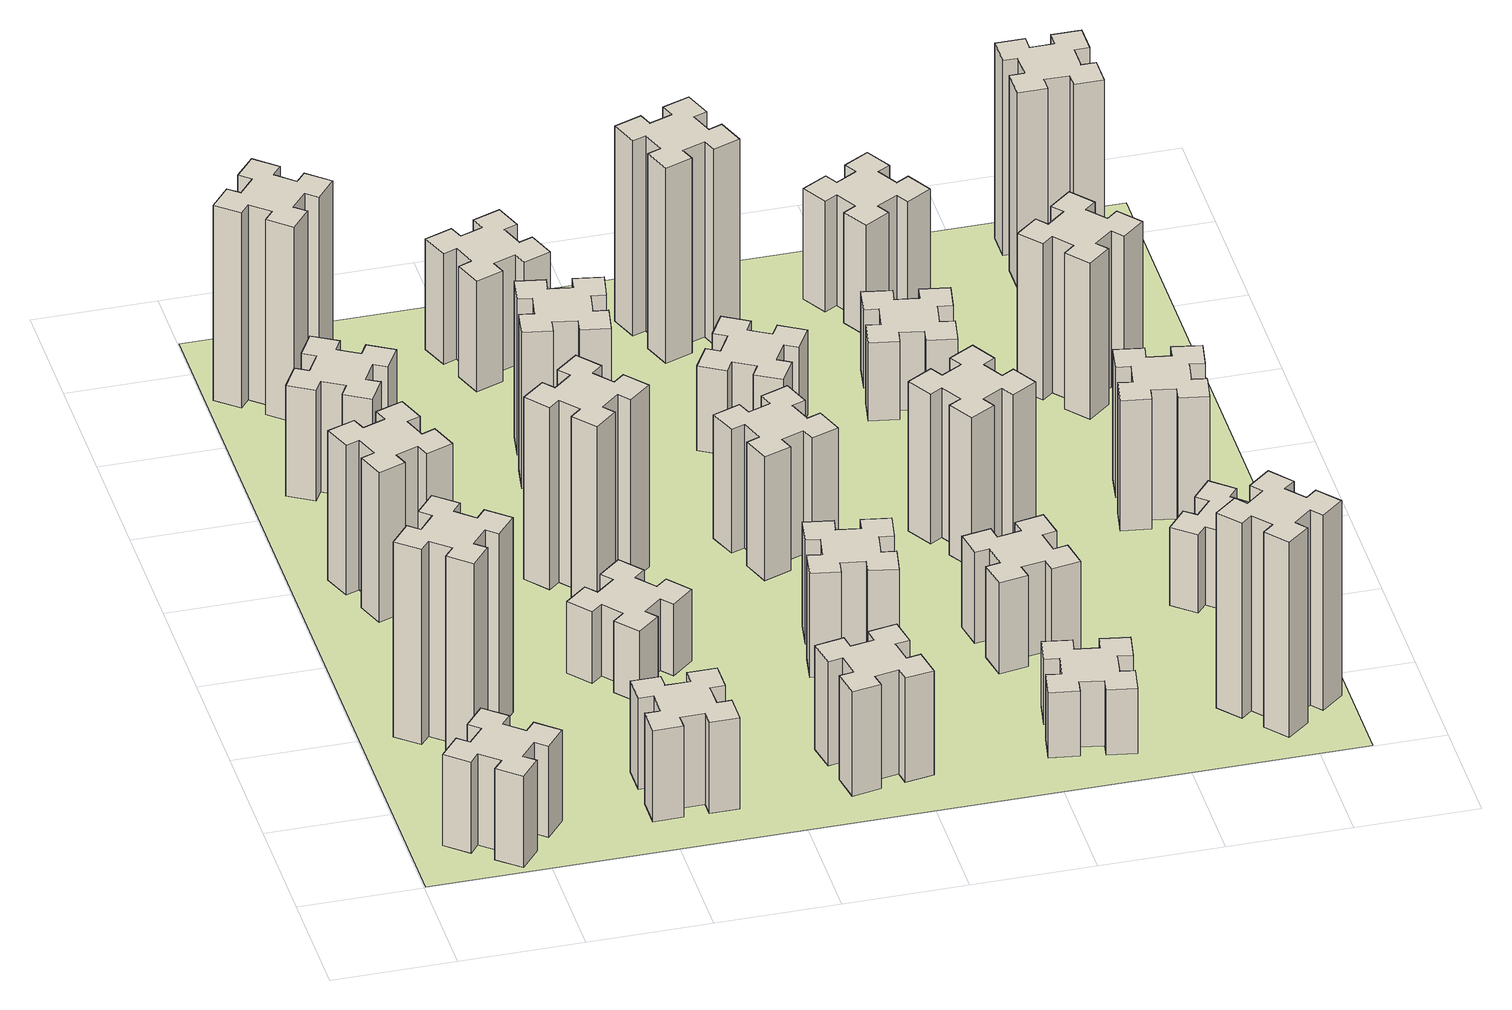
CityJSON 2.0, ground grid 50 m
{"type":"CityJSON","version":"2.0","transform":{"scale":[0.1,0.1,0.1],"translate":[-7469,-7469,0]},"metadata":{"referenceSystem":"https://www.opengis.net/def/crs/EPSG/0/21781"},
"CityObjects":{
"building1":{"type":"Building","attributes":{"class":"1000","function":"1000","usage":"1000","yearOfConstruction":2016,"roofType":"1000","measuredHeight":42,"storeysAboveGround":30,"storeysBelowGround":0},"geometry":[{"type":"Solid","lod":"1","boundaries":[[[[0,1,2,3,4,5,6,7,8,9,10,11,12,13,14,15,16,17,18,19]],[[17,16,20,21]],[[16,15,22,20]],[[15,14,23,22]],[[14,13,24,23]],[[13,12,25,24]],[[12,11,26,25]],[[11,10,27,26]],[[10,9,28,27]],[[9,8,29,28]],[[8,7,30,29]],[[7,6,31,30]],[[6,5,32,31]],[[5,4,33,32]],[[4,3,34,33]],[[3,2,35,34]],[[2,1,36,35]],[[1,0,37,36]],[[0,19,38,37]],[[19,18,39,38]],[[18,17,21,39]],[[24,25,26,27,28,29,30,31,32,33,34,35,36,37,38,39,21,20,22,23]]]]}]},
"building2":{"type":"Building","attributes":{"class":"1000","function":"1000","usage":"1000","yearOfConstruction":2016,"roofType":"1000","measuredHeight":90,"storeysAboveGround":30,"storeysBelowGround":0},"geometry":[{"type":"Solid","lod":"1","boundaries":[[[[40,41,42,43,44,45,46,47,48,49,50,51,52,53,54,55,56,57,58,59]],[[57,56,60,61]],[[56,55,62,60]],[[55,54,63,62]],[[54,53,64,63]],[[53,52,65,64]],[[52,51,66,65]],[[51,50,67,66]],[[50,49,68,67]],[[49,48,69,68]],[[48,47,70,69]],[[47,46,71,70]],[[46,45,72,71]],[[45,44,73,72]],[[44,43,74,73]],[[43,42,75,74]],[[42,41,76,75]],[[41,40,77,76]],[[40,59,78,77]],[[59,58,79,78]],[[58,57,61,79]],[[64,65,66,67,68,69,70,71,72,73,74,75,76,77,78,79,61,60,62,63]]]]}]},
"building3":{"type":"Building","attributes":{"class":"1000","function":"1000","usage":"1000","yearOfConstruction":2016,"roofType":"1000","measuredHeight":69,"storeysAboveGround":30,"storeysBelowGround":0},"geometry":[{"type":"Solid","lod":"1","boundaries":[[[[80,81,82,83,84,85,86,87,88,89,90,91,92,93,94,95,96,97,98,99]],[[97,96,100,101]],[[96,95,102,100]],[[95,94,103,102]],[[94,93,104,103]],[[93,92,105,104]],[[92,91,106,105]],[[91,90,107,106]],[[90,89,108,107]],[[89,88,109,108]],[[88,87,110,109]],[[87,86,111,110]],[[86,85,112,111]],[[85,84,113,112]],[[84,83,114,113]],[[83,82,115,114]],[[82,81,116,115]],[[81,80,117,116]],[[80,99,118,117]],[[99,98,119,118]],[[98,97,101,119]],[[104,105,106,107,108,109,110,111,112,113,114,115,116,117,118,119,101,100,102,103]]]]}]},
"building4":{"type":"Building","attributes":{"class":"1000","function":"1000","usage":"1000","yearOfConstruction":2016,"roofType":"1000","measuredHeight":51,"storeysAboveGround":30,"storeysBelowGround":0},"geometry":[{"type":"Solid","lod":"1","boundaries":[[[[120,121,122,123,124,125,126,127,128,129,130,131,132,133,134,135,136,137,138,139]],[[137,136,140,141]],[[136,135,142,140]],[[135,134,143,142]],[[134,133,144,143]],[[133,132,145,144]],[[132,131,146,145]],[[131,130,147,146]],[[130,129,148,147]],[[129,128,149,148]],[[128,127,150,149]],[[127,126,151,150]],[[126,125,152,151]],[[125,124,153,152]],[[124,123,154,153]],[[123,122,155,154]],[[122,121,156,155]],[[121,120,157,156]],[[120,139,158,157]],[[139,138,159,158]],[[138,137,141,159]],[[144,145,146,147,148,149,150,151,152,153,154,155,156,157,158,159,141,140,142,143]]]]}]},
"building5":{"type":"Building","attributes":{"class":"1000","function":"1000","usage":"1000","yearOfConstruction":2016,"roofType":"1000","measuredHeight":42,"storeysAboveGround":30,"storeysBelowGround":0},"geometry":[{"type":"Solid","lod":"1","boundaries":[[[[160,161,162,163,164,165,166,167,168,169,170,171,172,173,174,175,176,177,178,179]],[[177,176,180,181]],[[176,175,182,180]],[[175,174,183,182]],[[174,173,184,183]],[[173,172,185,184]],[[172,171,186,185]],[[171,170,187,186]],[[170,169,188,187]],[[169,168,189,188]],[[168,167,190,189]],[[167,166,191,190]],[[166,165,192,191]],[[165,164,193,192]],[[164,163,194,193]],[[163,162,195,194]],[[162,161,196,195]],[[161,160,197,196]],[[160,179,198,197]],[[179,178,199,198]],[[178,177,181,199]],[[184,185,186,187,188,189,190,191,192,193,194,195,196,197,198,199,181,180,182,183]]]]}]},
"building6":{"type":"Building","attributes":{"class":"1000","function":"1000","usage":"1000","yearOfConstruction":2016,"roofType":"1000","measuredHeight":90,"storeysAboveGround":30,"storeysBelowGround":0},"geometry":[{"type":"Solid","lod":"1","boundaries":[[[[200,201,202,203,204,205,206,207,208,209,210,211,212,213,214,215,216,217,218,219]],[[217,216,220,221]],[[216,215,222,220]],[[215,214,223,222]],[[214,213,224,223]],[[213,212,225,224]],[[212,211,226,225]],[[211,210,227,226]],[[210,209,228,227]],[[209,208,229,228]],[[208,207,230,229]],[[207,206,231,230]],[[206,205,232,231]],[[205,204,233,232]],[[204,203,234,233]],[[203,202,235,234]],[[202,201,236,235]],[[201,200,237,236]],[[200,219,238,237]],[[219,218,239,238]],[[218,217,221,239]],[[224,225,226,227,228,229,230,231,232,233,234,235,236,237,238,239,221,220,222,223]]]]}]},
"building7":{"type":"Building","attributes":{"class":"1000","function":"1000","usage":"1000","yearOfConstruction":2016,"roofType":"1000","measuredHeight":33,"storeysAboveGround":30,"storeysBelowGround":0},"geometry":[{"type":"Solid","lod":"1","boundaries":[[[[240,241,242,243,244,245,246,247,248,249,250,251,252,253,254,255,256,257,258,259]],[[257,256,260,261]],[[256,255,262,260]],[[255,254,263,262]],[[254,253,264,263]],[[253,252,265,264]],[[252,251,266,265]],[[251,250,267,266]],[[250,249,268,267]],[[249,248,269,268]],[[248,247,270,269]],[[247,246,271,270]],[[246,245,272,271]],[[245,244,273,272]],[[244,243,274,273]],[[243,242,275,274]],[[242,241,276,275]],[[241,240,277,276]],[[240,259,278,277]],[[259,258,279,278]],[[258,257,261,279]],[[264,265,266,267,268,269,270,271,272,273,274,275,276,277,278,279,261,260,262,263]]]]}]},
"building8":{"type":"Building","attributes":{"class":"1000","function":"1000","usage":"1000","yearOfConstruction":2016,"roofType":"1000","measuredHeight":84,"storeysAboveGround":30,"storeysBelowGround":0},"geometry":[{"type":"Solid","lod":"1","boundaries":[[[[280,281,282,283,284,285,286,287,288,289,290,291,292,293,294,295,296,297,298,299]],[[297,296,300,301]],[[296,295,302,300]],[[295,294,303,302]],[[294,293,304,303]],[[293,292,305,304]],[[292,291,306,305]],[[291,290,307,306]],[[290,289,308,307]],[[289,288,309,308]],[[288,287,310,309]],[[287,286,311,310]],[[286,285,312,311]],[[285,284,313,312]],[[284,283,314,313]],[[283,282,315,314]],[[282,281,316,315]],[[281,280,317,316]],[[280,299,318,317]],[[299,298,319,318]],[[298,297,301,319]],[[304,305,306,307,308,309,310,311,312,313,314,315,316,317,318,319,301,300,302,303]]]]}]},
"building9":{"type":"Building","attributes":{"class":"1000","function":"1000","usage":"1000","yearOfConstruction":2016,"roofType":"1000","measuredHeight":48,"storeysAboveGround":30,"storeysBelowGround":0},"geometry":[{"type":"Solid","lod":"1","boundaries":[[[[320,321,322,323,324,325,326,327,328,329,330,331,332,333,334,335,336,337,338,339]],[[337,336,340,341]],[[336,335,342,340]],[[335,334,343,342]],[[334,333,344,343]],[[333,332,345,344]],[[332,331,346,345]],[[331,330,347,346]],[[330,329,348,347]],[[329,328,349,348]],[[328,327,350,349]],[[327,326,351,350]],[[326,325,352,351]],[[325,324,353,352]],[[324,323,354,353]],[[323,322,355,354]],[[322,321,356,355]],[[321,320,357,356]],[[320,339,358,357]],[[339,338,359,358]],[[338,337,341,359]],[[344,345,346,347,348,349,350,351,352,353,354,355,356,357,358,359,341,340,342,343]]]]}]},
"building10":{"type":"Building","attributes":{"class":"1000","function":"1000","usage":"1000","yearOfConstruction":2016,"roofType":"1000","measuredHeight":72,"storeysAboveGround":30,"storeysBelowGround":0},"geometry":[{"type":"Solid","lod":"1","boundaries":[[[[360,361,362,363,364,365,366,367,368,369,370,371,372,373,374,375,376,377,378,379]],[[377,376,380,381]],[[376,375,382,380]],[[375,374,383,382]],[[374,373,384,383]],[[373,372,385,384]],[[372,371,386,385]],[[371,370,387,386]],[[370,369,388,387]],[[369,368,389,388]],[[368,367,390,389]],[[367,366,391,390]],[[366,365,392,391]],[[365,364,393,392]],[[364,363,394,393]],[[363,362,395,394]],[[362,361,396,395]],[[361,360,397,396]],[[360,379,398,397]],[[379,378,399,398]],[[378,377,381,399]],[[384,385,386,387,388,389,390,391,392,393,394,395,396,397,398,399,381,380,382,383]]]]}]},
"building11":{"type":"Building","attributes":{"class":"1000","function":"1000","usage":"1000","yearOfConstruction":2016,"roofType":"1000","measuredHeight":51,"storeysAboveGround":30,"storeysBelowGround":0},"geometry":[{"type":"Solid","lod":"1","boundaries":[[[[400,401,402,403,404,405,406,407,408,409,410,411,412,413,414,415,416,417,418,419]],[[417,416,420,421]],[[416,415,422,420]],[[415,414,423,422]],[[414,413,424,423]],[[413,412,425,424]],[[412,411,426,425]],[[411,410,427,426]],[[410,409,428,427]],[[409,408,429,428]],[[408,407,430,429]],[[407,406,431,430]],[[406,405,432,431]],[[405,404,433,432]],[[404,403,434,433]],[[403,402,435,434]],[[402,401,436,435]],[[401,400,437,436]],[[400,419,438,437]],[[419,418,439,438]],[[418,417,421,439]],[[424,425,426,427,428,429,430,431,432,433,434,435,436,437,438,439,421,420,422,423]]]]}]},
"building12":{"type":"Building","attributes":{"class":"1000","function":"1000","usage":"1000","yearOfConstruction":2016,"roofType":"1000","measuredHeight":48,"storeysAboveGround":30,"storeysBelowGround":0},"geometry":[{"type":"Solid","lod":"1","boundaries":[[[[440,441,442,443,444,445,446,447,448,449,450,451,452,453,454,455,456,457,458,459]],[[457,456,460,461]],[[456,455,462,460]],[[455,454,463,462]],[[454,453,464,463]],[[453,452,465,464]],[[452,451,466,465]],[[451,450,467,466]],[[450,449,468,467]],[[449,448,469,468]],[[448,447,470,469]],[[447,446,471,470]],[[446,445,472,471]],[[445,444,473,472]],[[444,443,474,473]],[[443,442,475,474]],[[442,441,476,475]],[[441,440,477,476]],[[440,459,478,477]],[[459,458,479,478]],[[458,457,461,479]],[[464,465,466,467,468,469,470,471,472,473,474,475,476,477,478,479,461,460,462,463]]]]}]},
"building13":{"type":"Building","attributes":{"class":"1000","function":"1000","usage":"1000","yearOfConstruction":2016,"roofType":"1000","measuredHeight":57,"storeysAboveGround":30,"storeysBelowGround":0},"geometry":[{"type":"Solid","lod":"1","boundaries":[[[[480,481,482,483,484,485,486,487,488,489,490,491,492,493,494,495,496,497,498,499]],[[497,496,500,501]],[[496,495,502,500]],[[495,494,503,502]],[[494,493,504,503]],[[493,492,505,504]],[[492,491,506,505]],[[491,490,507,506]],[[490,489,508,507]],[[489,488,509,508]],[[488,487,510,509]],[[487,486,511,510]],[[486,485,512,511]],[[485,484,513,512]],[[484,483,514,513]],[[483,482,515,514]],[[482,481,516,515]],[[481,480,517,516]],[[480,499,518,517]],[[499,498,519,518]],[[498,497,501,519]],[[504,505,506,507,508,509,510,511,512,513,514,515,516,517,518,519,501,500,502,503]]]]}]},
"building14":{"type":"Building","attributes":{"class":"1000","function":"1000","usage":"1000","yearOfConstruction":2016,"roofType":"1000","measuredHeight":39,"storeysAboveGround":30,"storeysBelowGround":0},"geometry":[{"type":"Solid","lod":"1","boundaries":[[[[520,521,522,523,524,525,526,527,528,529,530,531,532,533,534,535,536,537,538,539]],[[537,536,540,541]],[[536,535,542,540]],[[535,534,543,542]],[[534,533,544,543]],[[533,532,545,544]],[[532,531,546,545]],[[531,530,547,546]],[[530,529,548,547]],[[529,528,549,548]],[[528,527,550,549]],[[527,526,551,550]],[[526,525,552,551]],[[525,524,553,552]],[[524,523,554,553]],[[523,522,555,554]],[[522,521,556,555]],[[521,520,557,556]],[[520,539,558,557]],[[539,538,559,558]],[[538,537,541,559]],[[544,545,546,547,548,549,550,551,552,553,554,555,556,557,558,559,541,540,542,543]]]]}]},
"building15":{"type":"Building","attributes":{"class":"1000","function":"1000","usage":"1000","yearOfConstruction":2016,"roofType":"1000","measuredHeight":30,"storeysAboveGround":30,"storeysBelowGround":0},"geometry":[{"type":"Solid","lod":"1","boundaries":[[[[560,561,562,563,564,565,566,567,568,569,570,571,572,573,574,575,576,577,578,579]],[[577,576,580,581]],[[576,575,582,580]],[[575,574,583,582]],[[574,573,584,583]],[[573,572,585,584]],[[572,571,586,585]],[[571,570,587,586]],[[570,569,588,587]],[[569,568,589,588]],[[568,567,590,589]],[[567,566,591,590]],[[566,565,592,591]],[[565,564,593,592]],[[564,563,594,593]],[[563,562,595,594]],[[562,561,596,595]],[[561,560,597,596]],[[560,579,598,597]],[[579,578,599,598]],[[578,577,581,599]],[[584,585,586,587,588,589,590,591,592,593,594,595,596,597,598,599,581,580,582,583]]]]}]},
"building16":{"type":"Building","attributes":{"class":"1000","function":"1000","usage":"1000","yearOfConstruction":2016,"roofType":"1000","measuredHeight":90,"storeysAboveGround":30,"storeysBelowGround":0},"geometry":[{"type":"Solid","lod":"1","boundaries":[[[[600,601,602,603,604,605,606,607,608,609,610,611,612,613,614,615,616,617,618,619]],[[617,616,620,621]],[[616,615,622,620]],[[615,614,623,622]],[[614,613,624,623]],[[613,612,625,624]],[[612,611,626,625]],[[611,610,627,626]],[[610,609,628,627]],[[609,608,629,628]],[[608,607,630,629]],[[607,606,631,630]],[[606,605,632,631]],[[605,604,633,632]],[[604,603,634,633]],[[603,602,635,634]],[[602,601,636,635]],[[601,600,637,636]],[[600,619,638,637]],[[619,618,639,638]],[[618,617,621,639]],[[624,625,626,627,628,629,630,631,632,633,634,635,636,637,638,639,621,620,622,623]]]]}]},
"building17":{"type":"Building","attributes":{"class":"1000","function":"1000","usage":"1000","yearOfConstruction":2016,"roofType":"1000","measuredHeight":42,"storeysAboveGround":30,"storeysBelowGround":0},"geometry":[{"type":"Solid","lod":"1","boundaries":[[[[640,641,642,643,644,645,646,647,648,649,650,651,652,653,654,655,656,657,658,659]],[[657,656,660,661]],[[656,655,662,660]],[[655,654,663,662]],[[654,653,664,663]],[[653,652,665,664]],[[652,651,666,665]],[[651,650,667,666]],[[650,649,668,667]],[[649,648,669,668]],[[648,647,670,669]],[[647,646,671,670]],[[646,645,672,671]],[[645,644,673,672]],[[644,643,674,673]],[[643,642,675,674]],[[642,641,676,675]],[[641,640,677,676]],[[640,659,678,677]],[[659,658,679,678]],[[658,657,661,679]],[[664,665,666,667,668,669,670,671,672,673,674,675,676,677,678,679,661,660,662,663]]]]}]},
"building18":{"type":"Building","attributes":{"class":"1000","function":"1000","usage":"1000","yearOfConstruction":2016,"roofType":"1000","measuredHeight":69,"storeysAboveGround":30,"storeysBelowGround":0},"geometry":[{"type":"Solid","lod":"1","boundaries":[[[[680,681,682,683,684,685,686,687,688,689,690,691,692,693,694,695,696,697,698,699]],[[697,696,700,701]],[[696,695,702,700]],[[695,694,703,702]],[[694,693,704,703]],[[693,692,705,704]],[[692,691,706,705]],[[691,690,707,706]],[[690,689,708,707]],[[689,688,709,708]],[[688,687,710,709]],[[687,686,711,710]],[[686,685,712,711]],[[685,684,713,712]],[[684,683,714,713]],[[683,682,715,714]],[[682,681,716,715]],[[681,680,717,716]],[[680,699,718,717]],[[699,698,719,718]],[[698,697,701,719]],[[704,705,706,707,708,709,710,711,712,713,714,715,716,717,718,719,701,700,702,703]]]]}]},
"building19":{"type":"Building","attributes":{"class":"1000","function":"1000","usage":"1000","yearOfConstruction":2016,"roofType":"1000","measuredHeight":36,"storeysAboveGround":30,"storeysBelowGround":0},"geometry":[{"type":"Solid","lod":"1","boundaries":[[[[720,721,722,723,724,725,726,727,728,729,730,731,732,733,734,735,736,737,738,739]],[[737,736,740,741]],[[736,735,742,740]],[[735,734,743,742]],[[734,733,744,743]],[[733,732,745,744]],[[732,731,746,745]],[[731,730,747,746]],[[730,729,748,747]],[[729,728,749,748]],[[728,727,750,749]],[[727,726,751,750]],[[726,725,752,751]],[[725,724,753,752]],[[724,723,754,753]],[[723,722,755,754]],[[722,721,756,755]],[[721,720,757,756]],[[720,739,758,757]],[[739,738,759,758]],[[738,737,741,759]],[[744,745,746,747,748,749,750,751,752,753,754,755,756,757,758,759,741,740,742,743]]]]}]},
"building20":{"type":"Building","attributes":{"class":"1000","function":"1000","usage":"1000","yearOfConstruction":2016,"roofType":"1000","measuredHeight":90,"storeysAboveGround":30,"storeysBelowGround":0},"geometry":[{"type":"Solid","lod":"1","boundaries":[[[[760,761,762,763,764,765,766,767,768,769,770,771,772,773,774,775,776,777,778,779]],[[777,776,780,781]],[[776,775,782,780]],[[775,774,783,782]],[[774,773,784,783]],[[773,772,785,784]],[[772,771,786,785]],[[771,770,787,786]],[[770,769,788,787]],[[769,768,789,788]],[[768,767,790,789]],[[767,766,791,790]],[[766,765,792,791]],[[765,764,793,792]],[[764,763,794,793]],[[763,762,795,794]],[[762,761,796,795]],[[761,760,797,796]],[[760,779,798,797]],[[779,778,799,798]],[[778,777,781,799]],[[784,785,786,787,788,789,790,791,792,793,794,795,796,797,798,799,781,780,782,783]]]]}]},
"building21":{"type":"Building","attributes":{"class":"1000","function":"1000","usage":"1000","yearOfConstruction":2016,"roofType":"1000","measuredHeight":51,"storeysAboveGround":30,"storeysBelowGround":0},"geometry":[{"type":"Solid","lod":"1","boundaries":[[[[800,801,802,803,804,805,806,807,808,809,810,811,812,813,814,815,816,817,818,819]],[[817,816,820,821]],[[816,815,822,820]],[[815,814,823,822]],[[814,813,824,823]],[[813,812,825,824]],[[812,811,826,825]],[[811,810,827,826]],[[810,809,828,827]],[[809,808,829,828]],[[808,807,830,829]],[[807,806,831,830]],[[806,805,832,831]],[[805,804,833,832]],[[804,803,834,833]],[[803,802,835,834]],[[802,801,836,835]],[[801,800,837,836]],[[800,819,838,837]],[[819,818,839,838]],[[818,817,821,839]],[[824,825,826,827,828,829,830,831,832,833,834,835,836,837,838,839,821,820,822,823]]]]}]},
"building22":{"type":"Building","attributes":{"class":"1000","function":"1000","usage":"1000","yearOfConstruction":2016,"roofType":"1000","measuredHeight":36,"storeysAboveGround":30,"storeysBelowGround":0},"geometry":[{"type":"Solid","lod":"1","boundaries":[[[[840,841,842,843,844,845,846,847,848,849,850,851,852,853,854,855,856,857,858,859]],[[857,856,860,861]],[[856,855,862,860]],[[855,854,863,862]],[[854,853,864,863]],[[853,852,865,864]],[[852,851,866,865]],[[851,850,867,866]],[[850,849,868,867]],[[849,848,869,868]],[[848,847,870,869]],[[847,846,871,870]],[[846,845,872,871]],[[845,844,873,872]],[[844,843,874,873]],[[843,842,875,874]],[[842,841,876,875]],[[841,840,877,876]],[[840,859,878,877]],[[859,858,879,878]],[[858,857,861,879]],[[864,865,866,867,868,869,870,871,872,873,874,875,876,877,878,879,861,860,862,863]]]]}]},
"building23":{"type":"Building","attributes":{"class":"1000","function":"1000","usage":"1000","yearOfConstruction":2016,"roofType":"1000","measuredHeight":60,"storeysAboveGround":30,"storeysBelowGround":0},"geometry":[{"type":"Solid","lod":"1","boundaries":[[[[880,881,882,883,884,885,886,887,888,889,890,891,892,893,894,895,896,897,898,899]],[[897,896,900,901]],[[896,895,902,900]],[[895,894,903,902]],[[894,893,904,903]],[[893,892,905,904]],[[892,891,906,905]],[[891,890,907,906]],[[890,889,908,907]],[[889,888,909,908]],[[888,887,910,909]],[[887,886,911,910]],[[886,885,912,911]],[[885,884,913,912]],[[884,883,914,913]],[[883,882,915,914]],[[882,881,916,915]],[[881,880,917,916]],[[880,899,918,917]],[[899,898,919,918]],[[898,897,901,919]],[[904,905,906,907,908,909,910,911,912,913,914,915,916,917,918,919,901,900,902,903]]]]}]},
"building24":{"type":"Building","attributes":{"class":"1000","function":"1000","usage":"1000","yearOfConstruction":2016,"roofType":"1000","measuredHeight":72,"storeysAboveGround":30,"storeysBelowGround":0},"geometry":[{"type":"Solid","lod":"1","boundaries":[[[[920,921,922,923,924,925,926,927,928,929,930,931,932,933,934,935,936,937,938,939]],[[937,936,940,941]],[[936,935,942,940]],[[935,934,943,942]],[[934,933,944,943]],[[933,932,945,944]],[[932,931,946,945]],[[931,930,947,946]],[[930,929,948,947]],[[929,928,949,948]],[[928,927,950,949]],[[927,926,951,950]],[[926,925,952,951]],[[925,924,953,952]],[[924,923,954,953]],[[923,922,955,954]],[[922,921,956,955]],[[921,920,957,956]],[[920,939,958,957]],[[939,938,959,958]],[[938,937,941,959]],[[944,945,946,947,948,949,950,951,952,953,954,955,956,957,958,959,941,940,942,943]]]]}]},
"building25":{"type":"Building","attributes":{"class":"1000","function":"1000","usage":"1000","yearOfConstruction":2016,"roofType":"1000","measuredHeight":90,"storeysAboveGround":30,"storeysBelowGround":0},"geometry":[{"type":"Solid","lod":"1","boundaries":[[[[960,961,962,963,964,965,966,967,968,969,970,971,972,973,974,975,976,977,978,979]],[[977,976,980,981]],[[976,975,982,980]],[[975,974,983,982]],[[974,973,984,983]],[[973,972,985,984]],[[972,971,986,985]],[[971,970,987,986]],[[970,969,988,987]],[[969,968,989,988]],[[968,967,990,989]],[[967,966,991,990]],[[966,965,992,991]],[[965,964,993,992]],[[964,963,994,993]],[[963,962,995,994]],[[962,961,996,995]],[[961,960,997,996]],[[960,979,998,997]],[[979,978,999,998]],[[978,977,981,999]],[[984,985,986,987,988,989,990,991,992,993,994,995,996,997,998,999,981,980,982,983]]]]}]},
"landuse1":{"type":"LandUse","attributes":{"name":"plot1","function":"1010"},"geometry":[{"type":"MultiSurface","lod":"1","boundaries":[[[1000,1001,1002,1003]]]}]}
},
"vertices":[
[266,223,0],[343,159,0],[304,113,0],[396,36,0],[473,128,0],[427,166,0],[492,243,0],[538,204,0],[615,296,0],[523,373,0],[484,327,0],[408,392,0],[446,438,0],[354,515,0],[277,423,0],[323,384,0],[259,308,0],[213,346,0],[136,254,0],[228,177,0],[259,308,420],[213,346,420],[323,384,420],[277,423,420],[354,515,420],[446,438,420],[408,392,420],[484,327,420],[523,373,420],[615,296,420],[538,204,420],[492,243,420],[427,166,420],[473,128,420],[396,36,420],[304,113,420],[343,159,420],[266,223,420],[228,177,420],[136,254,420],
[484,1067,0],[408,1132,0],[446,1178,0],[354,1255,0],[277,1163,0],[323,1124,0],[259,1048,0],[213,1086,0],[136,994,0],[228,917,0],[266,963,0],[343,899,0],[304,853,0],[396,776,0],[473,868,0],[427,906,0],[492,983,0],[538,944,0],[615,1036,0],[523,1113,0],[492,983,900],[538,944,900],[427,906,900],[473,868,900],[396,776,900],[304,853,900],[343,899,900],[266,963,900],[228,917,900],[136,994,900],[213,1086,900],[259,1048,900],[323,1124,900],[277,1163,900],[354,1255,900],[446,1178,900],[408,1132,900],[484,1067,900],[523,1113,900],[615,1036,900],
[366,1835,0],[460,1869,0],[480,1813,0],[593,1854,0],[552,1967,0],[496,1946,0],[462,2040,0],[518,2060,0],[477,2173,0],[364,2132,0],[385,2076,0],[291,2042,0],[270,2098,0],[157,2057,0],[199,1944,0],[255,1965,0],[289,1871,0],[233,1850,0],[274,1737,0],[387,1779,0],[289,1871,690],[233,1850,690],[255,1965,690],[199,1944,690],[157,2057,690],[270,2098,690],[291,2042,690],[385,2076,690],[364,2132,690],[477,2173,690],[518,2060,690],[462,2040,690],[496,1946,690],[552,1967,690],[593,1854,690],[480,1813,690],[460,1869,690],[366,1835,690],[387,1779,690],[274,1737,690],
[446,2597,0],[496,2684,0],[548,2654,0],[608,2758,0],[504,2818,0],[474,2766,0],[387,2816,0],[417,2868,0],[313,2928,0],[253,2824,0],[305,2794,0],[255,2707,0],[203,2737,0],[143,2633,0],[247,2573,0],[277,2625,0],[364,2575,0],[334,2523,0],[438,2463,0],[498,2567,0],[364,2575,510],[334,2523,510],[277,2625,510],[247,2573,510],[143,2633,510],[203,2737,510],[255,2707,510],[305,2794,510],[253,2824,510],[313,2928,510],[417,2868,510],[387,2816,510],[474,2766,510],[504,2818,510],[608,2758,510],[548,2654,510],[496,2684,510],[446,2597,510],[498,2567,510],[438,2463,510],
[1165,485,0],[1065,485,0],[1065,545,0],[945,545,0],[945,425,0],[1005,425,0],[1005,325,0],[945,325,0],[945,205,0],[1065,205,0],[1065,265,0],[1165,265,0],[1165,205,0],[1285,205,0],[1285,325,0],[1225,325,0],[1225,425,0],[1285,425,0],[1285,545,0],[1165,545,0],[1225,425,420],[1285,425,420],[1225,325,420],[1285,325,420],[1285,205,420],[1165,205,420],[1165,265,420],[1065,265,420],[1065,205,420],[945,205,420],[945,325,420],[1005,325,420],[1005,425,420],[945,425,420],[945,545,420],[1065,545,420],[1065,485,420],[1165,485,420],[1165,545,420],[1285,545,420],
[384,3387,0],[308,3452,0],[346,3498,0],[254,3575,0],[177,3483,0],[223,3444,0],[159,3368,0],[113,3406,0],[36,3314,0],[128,3237,0],[166,3283,0],[243,3219,0],[204,3173,0],[296,3096,0],[373,3188,0],[327,3226,0],[392,3303,0],[438,3264,0],[515,3356,0],[423,3433,0],[392,3303,900],[438,3264,900],[327,3226,900],[373,3188,900],[296,3096,900],[204,3173,900],[243,3219,900],[166,3283,900],[128,3237,900],[36,3314,900],[113,3406,900],[159,3368,900],[223,3444,900],[177,3483,900],[254,3575,900],[346,3498,900],[308,3452,900],[384,3387,900],[423,3433,900],[515,3356,900],
[1083,1332,0],[1006,1267,0],[968,1313,0],[876,1236,0],[953,1144,0],[999,1183,0],[1063,1106,0],[1017,1068,0],[1094,976,0],[1186,1053,0],[1148,1099,0],[1224,1163,0],[1263,1117,0],[1355,1194,0],[1278,1286,0],[1232,1248,0],[1167,1324,0],[1213,1363,0],[1136,1455,0],[1044,1378,0],[1167,1324,330],[1213,1363,330],[1232,1248,330],[1278,1286,330],[1355,1194,330],[1263,1117,330],[1224,1163,330],[1148,1099,330],[1186,1053,330],[1094,976,330],[1017,1068,330],[1063,1106,330],[999,1183,330],[953,1144,330],[876,1236,330],[968,1313,330],[1006,1267,330],[1083,1332,330],[1044,1378,330],[1136,1455,330],
[1083,1972,0],[1006,1907,0],[968,1953,0],[876,1876,0],[953,1784,0],[999,1823,0],[1063,1746,0],[1017,1708,0],[1094,1616,0],[1186,1693,0],[1148,1739,0],[1224,1803,0],[1263,1757,0],[1355,1834,0],[1278,1926,0],[1232,1888,0],[1167,1964,0],[1213,2003,0],[1136,2095,0],[1044,2018,0],[1167,1964,840],[1213,2003,840],[1232,1888,840],[1278,1926,840],[1355,1834,840],[1263,1757,840],[1224,1803,840],[1148,1739,840],[1186,1693,840],[1094,1616,840],[1017,1708,840],[1063,1746,840],[999,1823,840],[953,1784,840],[876,1876,840],[968,1953,840],[1006,1907,840],[1083,1972,840],[1044,2018,840],[1136,2095,840],
[1738,405,0],[1756,307,0],[1697,297,0],[1717,178,0],[1836,199,0],[1825,258,0],[1924,276,0],[1934,217,0],[2052,237,0],[2031,356,0],[1972,345,0],[1955,444,0],[2014,454,0],[1993,572,0],[1875,551,0],[1885,492,0],[1787,475,0],[1777,534,0],[1658,513,0],[1679,395,0],[1787,475,480],[1777,534,480],[1885,492,480],[1875,551,480],[1993,572,480],[2014,454,480],[1955,444,480],[1972,345,480],[2031,356,480],[2052,237,480],[1934,217,480],[1924,276,480],[1825,258,480],[1836,199,480],[1717,178,480],[1697,297,480],[1756,307,480],[1738,405,480],[1679,395,480],[1658,513,480],
[1315,2527,0],[1332,2625,0],[1391,2615,0],[1412,2733,0],[1294,2754,0],[1284,2695,0],[1185,2712,0],[1196,2771,0],[1077,2792,0],[1057,2674,0],[1116,2664,0],[1098,2565,0],[1039,2576,0],[1018,2457,0],[1137,2437,0],[1147,2496,0],[1245,2478,0],[1235,2419,0],[1353,2398,0],[1374,2517,0],[1245,2478,720],[1235,2419,720],[1147,2496,720],[1137,2437,720],[1018,2457,720],[1039,2576,720],[1098,2565,720],[1116,2664,720],[1057,2674,720],[1077,2792,720],[1196,2771,720],[1185,2712,720],[1284,2695,720],[1294,2754,720],[1412,2733,720],[1391,2615,720],[1332,2625,720],[1315,2527,720],[1374,2517,720],[1353,2398,720],
[1125,3456,0],[1031,3422,0],[1010,3478,0],[897,3437,0],[939,3324,0],[995,3345,0],[1029,3251,0],[973,3230,0],[1014,3117,0],[1127,3159,0],[1106,3215,0],[1200,3249,0],[1220,3193,0],[1333,3234,0],[1292,3347,0],[1236,3326,0],[1202,3420,0],[1258,3440,0],[1217,3553,0],[1104,3512,0],[1202,3420,510],[1258,3440,510],[1236,3326,510],[1292,3347,510],[1333,3234,510],[1220,3193,510],[1200,3249,510],[1106,3215,510],[1127,3159,510],[1014,3117,510],[973,3230,510],[1029,3251,510],[995,3345,510],[939,3324,510],[897,3437,510],[1010,3478,510],[1031,3422,510],[1125,3456,510],[1104,3512,510],[1217,3553,510],
[2055,1047,0],[2072,1145,0],[2131,1135,0],[2152,1253,0],[2034,1274,0],[2024,1215,0],[1925,1232,0],[1936,1291,0],[1817,1312,0],[1797,1194,0],[1856,1184,0],[1838,1085,0],[1779,1096,0],[1758,977,0],[1877,957,0],[1887,1016,0],[1985,998,0],[1975,939,0],[2093,918,0],[2114,1037,0],[1985,998,480],[1975,939,480],[1887,1016,480],[1877,957,480],[1758,977,480],[1779,1096,480],[1838,1085,480],[1856,1184,480],[1797,1194,480],[1817,1312,480],[1936,1291,480],[1925,1232,480],[2024,1215,480],[2034,1274,480],[2152,1253,480],[2131,1135,480],[2072,1145,480],[2055,1047,480],[2114,1037,480],[2093,918,480],
[1846,1735,0],[1940,1769,0],[1960,1713,0],[2073,1754,0],[2032,1867,0],[1976,1846,0],[1942,1940,0],[1998,1960,0],[1957,2073,0],[1844,2032,0],[1865,1976,0],[1771,1942,0],[1750,1998,0],[1637,1957,0],[1679,1844,0],[1735,1865,0],[1769,1771,0],[1713,1750,0],[1754,1637,0],[1867,1679,0],[1769,1771,570],[1713,1750,570],[1735,1865,570],[1679,1844,570],[1637,1957,570],[1750,1998,570],[1771,1942,570],[1865,1976,570],[1844,2032,570],[1957,2073,570],[1998,1960,570],[1942,1940,570],[1976,1846,570],[2032,1867,570],[2073,1754,570],[1960,1713,570],[1940,1769,570],[1846,1735,570],[1867,1679,570],[1754,1637,570],
[2026,2497,0],[2076,2584,0],[2128,2554,0],[2188,2658,0],[2084,2718,0],[2054,2666,0],[1967,2716,0],[1997,2768,0],[1893,2828,0],[1833,2724,0],[1885,2694,0],[1835,2607,0],[1783,2637,0],[1723,2533,0],[1827,2473,0],[1857,2525,0],[1944,2475,0],[1914,2423,0],[2018,2363,0],[2078,2467,0],[1944,2475,390],[1914,2423,390],[1857,2525,390],[1827,2473,390],[1723,2533,390],[1783,2637,390],[1835,2607,390],[1885,2694,390],[1833,2724,390],[1893,2828,390],[1997,2768,390],[1967,2716,390],[2054,2666,390],[2084,2718,390],[2188,2658,390],[2128,2554,390],[2076,2584,390],[2026,2497,390],[2078,2467,390],[2018,2363,390],
[2596,444,0],[2578,345,0],[2519,356,0],[2498,237,0],[2617,217,0],[2627,276,0],[2725,258,0],[2715,199,0],[2833,178,0],[2854,297,0],[2795,307,0],[2812,405,0],[2871,395,0],[2892,513,0],[2774,534,0],[2764,475,0],[2665,492,0],[2676,551,0],[2557,572,0],[2537,454,0],[2665,492,300],[2676,551,300],[2764,475,300],[2774,534,300],[2892,513,300],[2871,395,300],[2812,405,300],[2795,307,300],[2854,297,300],[2833,178,300],[2715,199,300],[2725,258,300],[2627,276,300],[2617,217,300],[2498,237,300],[2519,356,300],[2578,345,300],[2596,444,300],[2537,454,300],[2557,572,300],
[1865,3456,0],[1771,3422,0],[1750,3478,0],[1637,3437,0],[1679,3324,0],[1735,3345,0],[1769,3251,0],[1713,3230,0],[1754,3117,0],[1867,3159,0],[1846,3215,0],[1940,3249,0],[1960,3193,0],[2073,3234,0],[2032,3347,0],[1976,3326,0],[1942,3420,0],[1998,3440,0],[1957,3553,0],[1844,3512,0],[1942,3420,900],[1998,3440,900],[1976,3326,900],[2032,3347,900],[2073,3234,900],[1960,3193,900],[1940,3249,900],[1846,3215,900],[1867,3159,900],[1754,3117,900],[1713,3230,900],[1769,3251,900],[1735,3345,900],[1679,3324,900],[1637,3437,900],[1750,3478,900],[1771,3422,900],[1865,3456,900],[1844,3512,900],[1957,3553,900],
[2625,1132,0],[2527,1115,0],[2517,1174,0],[2398,1153,0],[2419,1035,0],[2478,1045,0],[2496,947,0],[2437,937,0],[2457,818,0],[2576,839,0],[2565,898,0],[2664,916,0],[2674,857,0],[2792,877,0],[2771,996,0],[2712,985,0],[2695,1084,0],[2754,1094,0],[2733,1212,0],[2615,1191,0],[2695,1084,420],[2754,1094,420],[2712,985,420],[2771,996,420],[2792,877,420],[2674,857,420],[2664,916,420],[2565,898,420],[2576,839,420],[2457,818,420],[2437,937,420],[2496,947,420],[2478,1045,420],[2419,1035,420],[2398,1153,420],[2517,1174,420],[2527,1115,420],[2625,1132,420],[2615,1191,420],[2733,1212,420],
[2475,1744,0],[2525,1657,0],[2473,1627,0],[2533,1523,0],[2637,1583,0],[2607,1635,0],[2694,1685,0],[2724,1633,0],[2828,1693,0],[2768,1797,0],[2716,1767,0],[2666,1854,0],[2718,1884,0],[2658,1988,0],[2554,1928,0],[2584,1876,0],[2497,1826,0],[2467,1878,0],[2363,1818,0],[2423,1714,0],[2497,1826,690],[2467,1878,690],[2584,1876,690],[2554,1928,690],[2658,1988,690],[2718,1884,690],[2666,1854,690],[2716,1767,690],[2768,1797,690],[2828,1693,690],[2724,1633,690],[2694,1685,690],[2607,1635,690],[2637,1583,690],[2533,1523,690],[2473,1627,690],[2525,1657,690],[2475,1744,690],[2423,1714,690],[2363,1818,690],
[2664,2795,0],[2565,2812,0],[2576,2871,0],[2457,2892,0],[2437,2774,0],[2496,2764,0],[2478,2665,0],[2419,2676,0],[2398,2557,0],[2517,2537,0],[2527,2596,0],[2625,2578,0],[2615,2519,0],[2733,2498,0],[2754,2617,0],[2695,2627,0],[2712,2725,0],[2771,2715,0],[2792,2833,0],[2674,2854,0],[2712,2725,360],[2771,2715,360],[2695,2627,360],[2754,2617,360],[2733,2498,360],[2615,2519,360],[2625,2578,360],[2527,2596,360],[2517,2537,360],[2398,2557,360],[2419,2676,360],[2478,2665,360],[2496,2764,360],[2437,2774,360],[2457,2892,360],[2576,2871,360],[2565,2812,360],[2664,2795,360],[2674,2854,360],[2792,2833,360],
[3468,259,0],[3544,323,0],[3583,277,0],[3675,354,0],[3598,446,0],[3552,408,0],[3487,484,0],[3533,523,0],[3456,615,0],[3364,538,0],[3403,492,0],[3326,427,0],[3288,473,0],[3196,396,0],[3273,304,0],[3319,343,0],[3383,266,0],[3337,228,0],[3414,136,0],[3506,213,0],[3383,266,900],[3337,228,900],[3319,343,900],[3273,304,900],[3196,396,900],[3288,473,900],[3326,427,900],[3403,492,900],[3364,538,900],[3456,615,900],[3533,523,900],[3487,484,900],[3552,408,900],[3598,446,900],[3675,354,900],[3583,277,900],[3544,323,900],[3468,259,900],[3506,213,900],[3414,136,900],
[2716,3347,0],[2666,3434,0],[2718,3464,0],[2658,3568,0],[2554,3508,0],[2584,3456,0],[2497,3406,0],[2467,3458,0],[2363,3398,0],[2423,3294,0],[2475,3324,0],[2525,3237,0],[2473,3207,0],[2533,3103,0],[2637,3163,0],[2607,3215,0],[2694,3265,0],[2724,3213,0],[2828,3273,0],[2768,3377,0],[2694,3265,510],[2724,3213,510],[2607,3215,510],[2637,3163,510],[2533,3103,510],[2473,3207,510],[2525,3237,510],[2475,3324,510],[2423,3294,510],[2363,3398,510],[2467,3458,510],[2497,3406,510],[2584,3456,510],[2554,3508,510],[2658,3568,510],[2718,3464,510],[2666,3434,510],[2716,3347,510],[2768,3377,510],[2828,3273,510],
[3487,1006,0],[3552,1083,0],[3598,1044,0],[3675,1136,0],[3583,1213,0],[3544,1167,0],[3468,1232,0],[3506,1278,0],[3414,1355,0],[3337,1263,0],[3383,1224,0],[3319,1148,0],[3273,1186,0],[3196,1094,0],[3288,1017,0],[3326,1063,0],[3403,999,0],[3364,953,0],[3456,876,0],[3533,968,0],[3403,999,360],[3364,953,360],[3326,1063,360],[3288,1017,360],[3196,1094,360],[3273,1186,360],[3319,1148,360],[3383,1224,360],[3337,1263,360],[3414,1355,360],[3506,1278,360],[3468,1232,360],[3544,1167,360],[3583,1213,360],[3675,1136,360],[3598,1044,360],[3552,1083,360],[3487,1006,360],[3533,968,360],[3456,876,360],
[3267,1656,0],[3365,1638,0],[3355,1579,0],[3473,1558,0],[3494,1677,0],[3435,1687,0],[3452,1785,0],[3511,1775,0],[3532,1893,0],[3414,1914,0],[3404,1855,0],[3305,1872,0],[3316,1931,0],[3197,1952,0],[3177,1834,0],[3236,1824,0],[3218,1725,0],[3159,1736,0],[3138,1617,0],[3257,1597,0],[3218,1725,600],[3159,1736,600],[3236,1824,600],[3177,1834,600],[3197,1952,600],[3316,1931,600],[3305,1872,600],[3404,1855,600],[3414,1914,600],[3532,1893,600],[3511,1775,600],[3452,1785,600],[3435,1687,600],[3494,1677,600],[3473,1558,600],[3355,1579,600],[3365,1638,600],[3267,1656,600],[3257,1597,600],[3138,1617,600],
[3119,2563,0],[3183,2486,0],[3137,2448,0],[3214,2356,0],[3306,2433,0],[3268,2479,0],[3344,2543,0],[3383,2497,0],[3475,2574,0],[3398,2666,0],[3352,2628,0],[3287,2704,0],[3333,2743,0],[3256,2835,0],[3164,2758,0],[3203,2712,0],[3126,2647,0],[3088,2693,0],[2996,2616,0],[3073,2524,0],[3126,2647,720],[3088,2693,720],[3203,2712,720],[3164,2758,720],[3256,2835,720],[3333,2743,720],[3287,2704,720],[3352,2628,720],[3398,2666,720],[3475,2574,720],[3383,2497,720],[3344,2543,720],[3268,2479,720],[3306,2433,720],[3214,2356,720],[3137,2448,720],[3183,2486,720],[3119,2563,720],[3073,2524,720],[2996,2616,720],
[3285,3325,0],[3385,3325,0],[3385,3265,0],[3505,3265,0],[3505,3385,0],[3445,3385,0],[3445,3485,0],[3505,3485,0],[3505,3605,0],[3385,3605,0],[3385,3545,0],[3285,3545,0],[3285,3605,0],[3165,3605,0],[3165,3485,0],[3225,3485,0],[3225,3385,0],[3165,3385,0],[3165,3265,0],[3285,3265,0],[3225,3385,900],[3165,3385,900],[3225,3485,900],[3165,3485,900],[3165,3605,900],[3285,3605,900],[3285,3545,900],[3385,3545,900],[3385,3605,900],[3505,3605,900],[3505,3485,900],[3445,3485,900],[3445,3385,900],[3505,3385,900],[3505,3265,900],[3385,3265,900],[3385,3325,900],[3285,3325,900],[3285,3265,900],[3165,3265,900],
[5,3705,0],[3705,3705,0],[3705,5,0],[5,5,0]
]}
